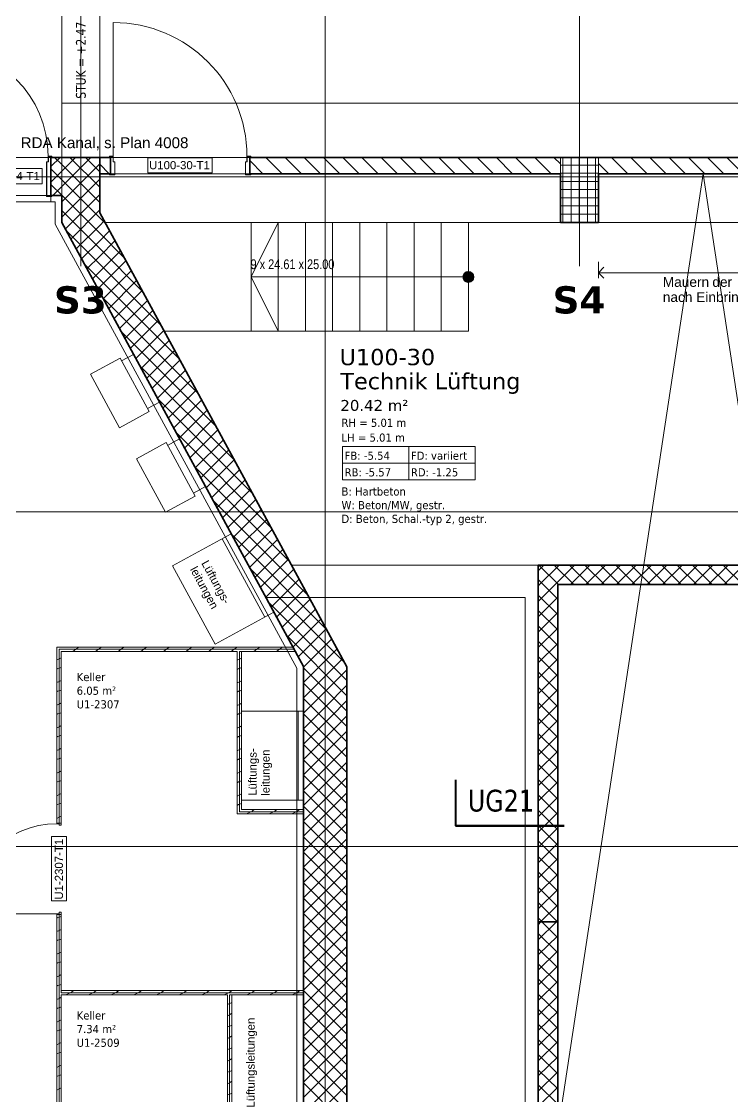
# Model space of a CAD drawing. Extents: x -982 to 937, y -179 to 616.
# Drawn here: x -719.4 to -588.5, y 53.2 to 251 of the extents above; entities that cross this region are included whole.
import ezdxf
from ezdxf.lldxf.tags import DXFTag

# ---------------------------------------------------------------- set-up
doc = ezdxf.new("R2010")
doc.units = 0
doc.layers.get('0').update_dxf_attribs({"lineweight": 13})
for name, color, linetype, lineweight in [('A-____-NOTE-TEXT', 7, 'Continuous', 9), ('A-AREA-____-IDEN', 7, 'Continuous', 5), ('A-DETL-____-HDLN', 7, '_Verdeckte Linien_', 9), ('A-DETL-____-MEDM', 7, 'Continuous', 25), ('A-DETL-GENF-HDLN', 7, '_Verdeckte Linien_', 9), ('A-DOOR-____-IDEN', 7, 'Continuous', 5), ('A-DOOR-____-OTLN', 7, 'Continuous', 9), ('A-DOOR-FRAM-MCUT', 7, 'Continuous', 9), ('A-DOOR-OPNG-OTLN', 7, 'Continuous', 9), ('A-FLOR-____-OTLN', 7, 'Continuous', 9), ('A-FLOR-____-OVHD', 7, 'Strichpunkt - Fein', 9), ('A-WALL-____-MCUT', 7, 'Continuous', 35), ('A-WALL-____-PATT', 7, 'Continuous', 35), ('A-WALL-FNSH-MCUT', 7, 'Continuous', 35), ('I-WALL-____-OTLN', 7, 'Continuous', 9), ('S-COLS-____-MCUT', 7, 'Continuous', 35), ('S-COLS-____-OTLN', 7, 'Continuous', 9), ('S-GRID-____-OTLN', 7, 'Continuous', 5), ('S-STRS-____-IDEN', 7, 'Continuous', 9), ('S-STRS-____-OTLN', 7, 'Continuous', 9), ('Text', 7, 'Continuous', 5)]:
    doc.layers.add(name, color=color, linetype=linetype, lineweight=lineweight)
for name, color, linetype, lineweight, true_color in [('A-DETL-____-OTLN', 5, 'Continuous', 9, 0x0000ff), ('G-____-____-SYMB', 7, 'Strichpunkt - Weit', 5, 0x008080), ('S-GRID-____-IDEN', 7, 'Continuous', 9, 0x5555aa)]:
    doc.layers.add(name, color=color, linetype=linetype, lineweight=lineweight, true_color=true_color)
doc.styles.get("Standard").update_dxf_attribs({"font": 'arial.ttf'})
tags = doc.linetypes.add('_Rasterlinie_', pattern=[0.375, 0.2, -0.05, 0.075, -0.05]).pattern_tags.tags
tags[10:11] = [DXFTag(74, 4), DXFTag(75, 0), DXFTag(340, '0'), DXFTag(46, 1.0), DXFTag(50, 0.0), DXFTag(44, 0.0), DXFTag(45, 0.0)]
tags[8:9] = [DXFTag(74, 4), DXFTag(75, 0), DXFTag(340, '0'), DXFTag(46, 1.0), DXFTag(50, 0.0), DXFTag(44, 0.0), DXFTag(45, 0.0)]
tags[6:7] = [DXFTag(74, 4), DXFTag(75, 0), DXFTag(340, '0'), DXFTag(46, 1.0), DXFTag(50, 0.0), DXFTag(44, 0.0), DXFTag(45, 0.0)]
tags[4:5] = [DXFTag(74, 4), DXFTag(75, 0), DXFTag(340, '0'), DXFTag(46, 1.0), DXFTag(50, 0.0), DXFTag(44, 0.0), DXFTag(45, 0.0)]
tags = doc.linetypes.add('_Schnittlinie_', pattern=[0.3, 0.15, -0.05, 0.05, -0.05]).pattern_tags.tags
tags[10:11] = [DXFTag(74, 4), DXFTag(75, 0), DXFTag(340, '0'), DXFTag(46, 1.0), DXFTag(50, 0.0), DXFTag(44, 0.0), DXFTag(45, 0.0)]
tags[8:9] = [DXFTag(74, 4), DXFTag(75, 0), DXFTag(340, '0'), DXFTag(46, 1.0), DXFTag(50, 0.0), DXFTag(44, 0.0), DXFTag(45, 0.0)]
tags[6:7] = [DXFTag(74, 4), DXFTag(75, 0), DXFTag(340, '0'), DXFTag(46, 1.0), DXFTag(50, 0.0), DXFTag(44, 0.0), DXFTag(45, 0.0)]
tags[4:5] = [DXFTag(74, 4), DXFTag(75, 0), DXFTag(340, '0'), DXFTag(46, 1.0), DXFTag(50, 0.0), DXFTag(44, 0.0), DXFTag(45, 0.0)]
tags = doc.linetypes.add('_Verdeckte Linien_', pattern=[0.15, 0.1, -0.05]).pattern_tags.tags
tags[6:7] = [DXFTag(74, 4), DXFTag(75, 0), DXFTag(340, '0'), DXFTag(46, 1.0), DXFTag(50, 0.0), DXFTag(44, 0.0), DXFTag(45, 0.0)]
tags[4:5] = [DXFTag(74, 4), DXFTag(75, 0), DXFTag(340, '0'), DXFTag(46, 1.0), DXFTag(50, 0.0), DXFTag(44, 0.0), DXFTag(45, 0.0)]
tags = doc.linetypes.add('Gestrichelt', pattern=[0.1, 0.05, -0.05]).pattern_tags.tags
tags[6:7] = [DXFTag(74, 4), DXFTag(75, 0), DXFTag(340, '0'), DXFTag(46, 1.0), DXFTag(50, 0.0), DXFTag(44, 0.0), DXFTag(45, 0.0)]
tags[4:5] = [DXFTag(74, 4), DXFTag(75, 0), DXFTag(340, '0'), DXFTag(46, 1.0), DXFTag(50, 0.0), DXFTag(44, 0.0), DXFTag(45, 0.0)]
tags = doc.linetypes.add('Grundrissdarstellung Sturz', pattern=[0.25, 0.15, -0.05, 0, -0.05]).pattern_tags.tags
tags[10:11] = [DXFTag(74, 4), DXFTag(75, 0), DXFTag(340, '0'), DXFTag(46, 1.0), DXFTag(50, 0.0), DXFTag(44, 0.0), DXFTag(45, 0.0)]
tags[8:9] = [DXFTag(74, 4), DXFTag(75, 0), DXFTag(340, '0'), DXFTag(46, 1.0), DXFTag(50, 0.0), DXFTag(44, 0.0), DXFTag(45, 0.0)]
tags[6:7] = [DXFTag(74, 4), DXFTag(75, 0), DXFTag(340, '0'), DXFTag(46, 1.0), DXFTag(50, 0.0), DXFTag(44, 0.0), DXFTag(45, 0.0)]
tags[4:5] = [DXFTag(74, 4), DXFTag(75, 0), DXFTag(340, '0'), DXFTag(46, 1.0), DXFTag(50, 0.0), DXFTag(44, 0.0), DXFTag(45, 0.0)]
tags = doc.linetypes.add('Strichpunkt - Fein', pattern=[0.2, 0.1, -0.05, 0, -0.05]).pattern_tags.tags
tags[10:11] = [DXFTag(74, 4), DXFTag(75, 0), DXFTag(340, '0'), DXFTag(46, 1.0), DXFTag(50, 0.0), DXFTag(44, 0.0), DXFTag(45, 0.0)]
tags[8:9] = [DXFTag(74, 4), DXFTag(75, 0), DXFTag(340, '0'), DXFTag(46, 1.0), DXFTag(50, 0.0), DXFTag(44, 0.0), DXFTag(45, 0.0)]
tags[6:7] = [DXFTag(74, 4), DXFTag(75, 0), DXFTag(340, '0'), DXFTag(46, 1.0), DXFTag(50, 0.0), DXFTag(44, 0.0), DXFTag(45, 0.0)]
tags[4:5] = [DXFTag(74, 4), DXFTag(75, 0), DXFTag(340, '0'), DXFTag(46, 1.0), DXFTag(50, 0.0), DXFTag(44, 0.0), DXFTag(45, 0.0)]
tags = doc.linetypes.add('Strichpunkt - Weit', pattern=[0.5, 0.2, -0.15, 0, -0.15]).pattern_tags.tags
tags[10:11] = [DXFTag(74, 4), DXFTag(75, 0), DXFTag(340, '0'), DXFTag(46, 1.0), DXFTag(50, 0.0), DXFTag(44, 0.0), DXFTag(45, 0.0)]
tags[8:9] = [DXFTag(74, 4), DXFTag(75, 0), DXFTag(340, '0'), DXFTag(46, 1.0), DXFTag(50, 0.0), DXFTag(44, 0.0), DXFTag(45, 0.0)]
tags[6:7] = [DXFTag(74, 4), DXFTag(75, 0), DXFTag(340, '0'), DXFTag(46, 1.0), DXFTag(50, 0.0), DXFTag(44, 0.0), DXFTag(45, 0.0)]
tags[4:5] = [DXFTag(74, 4), DXFTag(75, 0), DXFTag(340, '0'), DXFTag(46, 1.0), DXFTag(50, 0.0), DXFTag(44, 0.0), DXFTag(45, 0.0)]

# ---------------------------------------------------------------- blocks, each defined once
blk = doc.blocks.new('Referenz-A0UJ2GQRXE', base_point=(-954.02, -167.52))
at = {"layer": 'A-AREA-____-IDEN', "color": 0, "linetype": 'Continuous', "ltscale": 0.13}
for p, q in [((-660.28, 172.82), (-635.88, 172.82)), ((-660.28, 166.69), (-660.28, 172.82)), ((-648.08, 172.82), (-648.08, 166.69)), ((-635.88, 172.82), (-635.88, 166.69)), ((-660.28, 169.75), (-635.88, 169.75)), ((-635.88, 166.69), (-660.28, 166.69))]:
    blk.add_line(p, q, dxfattribs=at)
at = {"layer": 'A-DETL-____-HDLN', "color": 0, "linetype": '_Verdeckte Linien_', "ltscale": 0.13}
for p, q in [((-547.56, 235.99), (-711.96, 235.99)), ((-626.66, 144.99), (-674.37, 144.99)), ((-626.66, -167.52), (-626.66, 144.99)), ((-626.66, 144.99), (-626.66, -167.52)), ((-620.66, 144.99), (-620.66, -152.51))]:
    blk.add_line(p, q, dxfattribs=at)
at = {"layer": 'A-DETL-____-MEDM', "color": 0, "linetype": 'Continuous', "lineweight": -2, "ltscale": 0.25}
for p, q in [((-624.26, 82.44), (-624.26, 48.12)), ((-620.66, 82.44), (-620.66, 48.12))]:
    blk.add_line(p, q, dxfattribs=at)
at = {"layer": 'A-DETL-____-OTLN', "color": 0, "linetype": 'Continuous', "ltscale": 0.13}
for p, q in [((-613.16, 203.78), (-613.16, 206.78)), ((-613.16, 204.78), (-612.17, 205.77)), ((-613.16, 204.78), (-557.16, 204.78)), ((-613.16, 204.78), (-612.17, 203.79))]:
    blk.add_line(p, q, dxfattribs=at)
at = {"layer": 'A-DETL-____-OTLN', "color": 0, "linetype": 'Gestrichelt', "ltscale": 0.13}
for p, q in [((-701.23, 189.06), (-706.67, 186.1)), ((-701.23, 189.06), (-695.87, 179.23)), ((-701.23, 189.06), (-695.87, 179.23)), ((-700.94, 188.54), (-698.74, 189.73)), ((-706.67, 186.1), (-701.31, 176.26)), ((-696.16, 179.76), (-693.96, 180.95)), ((-695.87, 179.23), (-701.31, 176.26)), ((-692.47, 172.99), (-690.28, 174.19)), ((-692.76, 173.52), (-698.2, 170.55)), ((-692.76, 173.52), (-687.4, 163.69)), ((-692.76, 173.52), (-687.4, 163.69)), ((-698.2, 170.55), (-692.85, 160.72)), ((-687.69, 164.21), (-685.49, 165.41)), ((-687.4, 163.69), (-692.85, 160.72)), ((-680.76, 156.71), (-691.56, 150.83)), ((-682.43, 155.81), (-674.58, 141.4)), ((-691.56, 150.83), (-683.71, 136.43)), ((-683.71, 136.43), (-672.91, 142.31)), ((-667.46, 124.1), (-678.86, 124.1)), ((-668.46, 124.1), (-668.46, 107.7)), ((-678.86, 107.7), (-667.46, 107.7)), ((-668.66, 71.9), (-668.66, 48.9))]:
    blk.add_line(p, q, dxfattribs=at)
at = {"layer": 'A-DETL-GENF-HDLN', "color": 0, "linetype": '_Verdeckte Linien_', "ltscale": 0.13}
for q in [(-620.46, 48.12), (-567.36, 48.12)]:
    blk.add_line((-593.91, 222.99), q, dxfattribs=at)
at = {"layer": 'A-DOOR-____-IDEN', "color": 0, "linetype": 'Continuous', "ltscale": 0.13}
for p, q in [((-696.08, 225.93), (-684.24, 225.93)), ((-696.08, 223.15), (-696.08, 225.93)), ((-684.24, 225.93), (-684.24, 223.15)), ((-727.38, 223.93), (-715.54, 223.93)), ((-715.54, 223.93), (-715.54, 221.15)), ((-684.24, 223.15), (-696.08, 223.15)), ((-715.54, 221.15), (-727.38, 221.15)), ((-713.85, 89.23), (-713.85, 101.07)), ((-713.85, 101.07), (-711.07, 101.07)), ((-711.07, 101.07), (-711.07, 89.23)), ((-711.07, 89.23), (-713.85, 89.23))]:
    blk.add_line(p, q, dxfattribs=at)
at = {"layer": 'A-DOOR-____-OTLN', "color": 0, "linetype": 'Grundrissdarstellung Sturz', "ltscale": 0.13}
for p, q in [((-711.96, 253.99), (-711.96, 225.99)), ((-704.96, 253.99), (-704.96, 225.99)), ((-713.96, 225.99), (-734.96, 225.99)), ((-677.36, 225.99), (-702.96, 225.99)), ((-677.36, 222.99), (-702.96, 222.99)), ((-713.96, 218.99), (-734.96, 218.99))]:
    blk.add_line(p, q, dxfattribs=at)
at = {"layer": 'A-DOOR-FRAM-MCUT', "color": 0, "linetype": 'Continuous', "ltscale": 0.13}
for p, q in [((-714.46, 225.19), (-714.46, 226.19)), ((-714.46, 226.19), (-713.76, 226.19)), ((-714.42, 226.15), (-714.42, 225.15)), ((-713.8, 226.15), (-714.42, 226.15)), ((-713.8, 225.99), (-713.8, 226.15)), ((-713.76, 225.99), (-713.8, 225.99)), ((-713.76, 226.19), (-713.76, 225.99)), ((-703.16, 225.99), (-703.16, 226.19)), ((-703.16, 226.19), (-702.46, 226.19)), ((-703.12, 225.99), (-703.16, 225.99)), ((-703.12, 226.15), (-703.12, 225.99)), ((-702.5, 226.15), (-703.12, 226.15)), ((-702.5, 225.15), (-702.5, 226.15)), ((-702.46, 226.19), (-702.46, 225.19)), ((-677.86, 225.19), (-677.86, 226.19)), ((-677.86, 226.19), (-677.16, 226.19)), ((-677.82, 226.15), (-677.82, 225.15)), ((-677.2, 226.15), (-677.82, 226.15)), ((-677.2, 225.99), (-677.2, 226.15)), ((-677.16, 225.99), (-677.2, 225.99)), ((-677.16, 226.19), (-677.16, 225.99)), ((-714.76, 225.19), (-714.46, 225.19)), ((-714.76, 218.79), (-714.76, 225.19)), ((-714.72, 225.15), (-714.72, 218.83)), ((-714.42, 225.15), (-714.72, 225.15)), ((-702.2, 225.15), (-702.5, 225.15)), ((-702.46, 225.19), (-702.16, 225.19)), ((-702.2, 222.83), (-702.2, 225.15)), ((-702.16, 225.19), (-702.16, 222.79)), ((-678.16, 225.19), (-677.86, 225.19)), ((-678.16, 222.79), (-678.16, 225.19)), ((-678.12, 225.15), (-678.12, 222.83)), ((-677.82, 225.15), (-678.12, 225.15)), ((-703.16, 222.99), (-703.12, 222.99)), ((-703.16, 222.79), (-703.16, 222.99)), ((-702.16, 222.79), (-703.16, 222.79)), ((-703.12, 222.99), (-703.12, 222.83)), ((-703.12, 222.83), (-702.2, 222.83)), ((-677.16, 222.79), (-678.16, 222.79)), ((-678.12, 222.83), (-677.2, 222.83)), ((-677.2, 222.99), (-677.16, 222.99)), ((-677.2, 222.83), (-677.2, 222.99)), ((-677.16, 222.99), (-677.16, 222.79)), ((-713.76, 218.79), (-714.76, 218.79)), ((-714.72, 218.83), (-713.8, 218.83)), ((-713.8, 218.99), (-713.76, 218.99)), ((-713.8, 218.83), (-713.8, 218.99)), ((-713.76, 218.99), (-713.76, 218.79)), ((-712.86, 103.5), (-712.06, 103.5)), ((-712.86, 103.4), (-712.86, 103.5)), ((-712.46, 103.4), (-712.86, 103.4)), ((-712.46, 103.1), (-712.46, 103.4)), ((-712.06, 103.1), (-712.46, 103.1)), ((-712.06, 103.5), (-712.06, 103.1)), ((-712.46, 87.1), (-712.06, 87.1)), ((-712.46, 86.8), (-712.46, 87.1)), ((-712.06, 87.1), (-712.06, 86.7)), ((-712.86, 86.8), (-712.46, 86.8)), ((-712.86, 86.7), (-712.86, 86.8)), ((-712.06, 86.7), (-712.86, 86.7))]:
    blk.add_line(p, q, dxfattribs=at)
at = {"layer": 'A-DOOR-OPNG-OTLN', "color": 0, "linetype": 'Continuous', "ltscale": 0.13}
for p, q in [((-702.46, 226.19), (-702.46, 250.79)), ((-712.86, 86.8), (-729.46, 86.8))]:
    blk.add_line(p, q, dxfattribs=at)
for centre, major_axis in [((-702.46, 226.19), (24.6, 0)), ((-734.46, 226.19), (20, 0)), ((-712.86, 86.8), (0, 16.6))]:
    blk.add_ellipse(centre, major_axis=major_axis, ratio=1, start_param=0, end_param=1.570796, dxfattribs=at)
at = {"layer": 'A-FLOR-____-OTLN', "color": 0, "linetype": 'Continuous', "ltscale": 0.13}
for p, q in [((-734.46, 225.99), (-714.46, 225.99)), ((-714.42, 225.99), (-713.96, 225.99)), ((-702.96, 225.99), (-702.5, 225.99)), ((-702.46, 225.99), (-677.86, 225.99)), ((-677.82, 225.99), (-677.36, 225.99)), ((-702.2, 222.99), (-702.96, 222.99)), ((-678.16, 222.99), (-702.16, 222.99)), ((-677.36, 222.99), (-678.12, 222.99)), ((-714.76, 218.99), (-734.16, 218.99)), ((-713.96, 218.99), (-714.72, 218.99)), ((-703.99, 213.99), (-620.16, 213.99)), ((-613.16, 213.99), (-557.16, 213.99)), ((-624.26, 150.99), (-669.67, 150.99))]:
    blk.add_line(p, q, dxfattribs=at)
at = {"layer": 'A-FLOR-____-OVHD', "color": 0, "linetype": 'Strichpunkt - Fein', "ltscale": 0.13}
for p, q in [((-795.56, 217.79), (-713.16, 217.79)), ((-713.96, 217.79), (-713.96, 218.99)), ((-713.16, 217.79), (-713.16, 213.69)), ((-713.16, 213.69), (-668.66, 132)), ((-668.66, 132), (-668.66, -145.31))]:
    blk.add_line(p, q, dxfattribs=at)
at = {"layer": 'A-WALL-____-MCUT', "color": 0, "linetype": 'Continuous', "ltscale": 0.35}
for p, q in [((-713.96, 225.99), (-713.96, 218.99)), ((-702.96, 225.99), (-713.96, 225.99)), ((-704.96, 215.78), (-704.96, 225.99)), ((-702.96, 222.99), (-702.96, 225.99)), ((-620.16, 225.99), (-677.36, 225.99)), ((-677.36, 225.99), (-677.36, 222.99)), ((-551.46, 225.99), (-613.16, 225.99)), ((-704.96, 222.99), (-702.96, 222.99)), ((-677.36, 222.99), (-620.16, 222.99)), ((-613.16, 222.99), (-551.46, 222.99)), ((-713.96, 218.99), (-711.96, 218.99)), ((-711.96, 218.99), (-711.96, 213.99)), ((-659.46, 132.25), (-704.96, 215.78)), ((-711.96, 213.99), (-667.46, 132.3)), ((-557.16, 150.99), (-624.26, 150.99)), ((-624.26, 150.99), (-624.26, 85.32)), ((-620.66, 147.39), (-553.56, 147.39)), ((-620.66, 85.32), (-620.66, 147.39)), ((-667.46, 132.3), (-667.46, 72.3)), ((-659.46, -146.51), (-659.46, 132.25)), ((-624.26, 85.32), (-620.66, 85.32)), ((-667.46, 72.3), (-667.46, -2.12))]:
    blk.add_line(p, q, dxfattribs=at)
at = {"layer": 'A-WALL-____-MCUT', "color": 0, "linetype": 'Continuous', "lineweight": 9, "ltscale": 0.13}
for p, q in [((-711.96, 218.99), (-711.96, 225.99)), ((-620.16, 222.99), (-620.16, 225.99)), ((-613.16, 225.99), (-613.16, 222.99)), ((-712.46, 103.5), (-712.46, 135.5)), ((-669.2, 135.5), (-712.46, 135.5)), ((-678.86, 135.1), (-679.26, 135.1)), ((-679.26, 135.1), (-679.26, 105.59)), ((-667.46, 105.59), (-679.26, 105.59)), ((-712.46, 41.08), (-712.46, 86.7)), ((-712.06, 72.7), (-712.06, 72.3)), ((-667.46, 72.3), (-712.06, 72.3)), ((-680.66, 71.9), (-681.06, 71.9)), ((-681.06, 71.9), (-681.06, 47.54))]:
    blk.add_line(p, q, dxfattribs=at)
at = {"layer": 'A-WALL-____-PATT', "color": 0, "linetype": 'Continuous', "lineweight": 9, "ltscale": 0.13}
for p, q in [((-713.96, 224.29), (-712.26, 225.99)), ((-711.96, 224.68), (-713.27, 225.99)), ((-711.96, 223.46), (-709.43, 225.99)), ((-711.96, 220.63), (-706.6, 225.99)), ((-704.96, 220.51), (-710.44, 225.99)), ((-704.96, 223.34), (-707.61, 225.99)), ((-674.38, 225.99), (-671.38, 222.99)), ((-670.84, 225.99), (-667.84, 222.99)), ((-667.31, 225.99), (-664.31, 222.99)), ((-663.77, 225.99), (-660.77, 222.99)), ((-660.23, 225.99), (-657.23, 222.99)), ((-656.7, 225.99), (-653.7, 222.99)), ((-653.16, 225.99), (-650.16, 222.99)), ((-649.63, 225.99), (-646.63, 222.99)), ((-646.09, 225.99), (-643.09, 222.99)), ((-642.56, 225.99), (-639.56, 222.99)), ((-639.02, 225.99), (-636.02, 222.99)), ((-635.49, 225.99), (-632.49, 222.99)), ((-631.95, 225.99), (-628.95, 222.99)), ((-628.41, 225.99), (-625.41, 222.99)), ((-624.88, 225.99), (-621.88, 222.99)), ((-621.34, 225.99), (-620.16, 224.81)), ((-610.74, 225.99), (-607.74, 222.99)), ((-607.2, 225.99), (-604.2, 222.99)), ((-603.67, 225.99), (-600.67, 222.99)), ((-600.13, 225.99), (-597.13, 222.99)), ((-596.59, 225.99), (-593.59, 222.99)), ((-593.06, 225.99), (-590.06, 222.99)), ((-589.52, 225.99), (-586.52, 222.99)), ((-711.96, 221.86), (-713.96, 223.86)), ((-711.96, 217.81), (-704.96, 224.81)), ((-704.96, 217.68), (-711.96, 224.68)), ((-704.96, 224.76), (-703.2, 222.99)), ((-677.36, 225.44), (-674.91, 222.99)), ((-613.16, 224.88), (-611.27, 222.99)), ((-713.96, 221.46), (-711.96, 223.46)), ((-711.96, 214.98), (-704.96, 221.98)), ((-704.96, 214.86), (-711.96, 221.86)), ((-711.96, 219.03), (-713.96, 221.03)), ((-713.6, 218.99), (-711.96, 220.63)), ((-704.96, 212.03), (-711.96, 219.03)), ((-711.31, 212.8), (-704.96, 219.15)), ((-704.96, 209.2), (-711.96, 216.2)), ((-710.31, 210.97), (-704.96, 216.32)), ((-703.86, 213.76), (-704.96, 214.86)), ((-704.96, 213.49), (-704.15, 214.3)), ((-704.96, 206.37), (-711.22, 212.63)), ((-709.31, 209.14), (-704.96, 213.49)), ((-704.96, 210.66), (-703.16, 212.47)), ((-700.47, 207.54), (-704.96, 212.03)), ((-708.32, 207.31), (-704.96, 210.66)), ((-704.96, 207.83), (-702.16, 210.63)), ((-707.32, 205.47), (-704.96, 207.83)), ((-697.09, 201.33), (-704.96, 209.2)), ((-704.96, 205.01), (-701.16, 208.8)), ((-704.96, 203.54), (-707.83, 206.41)), ((-704.96, 202.18), (-700.16, 206.97)), ((-693.71, 195.12), (-704.96, 206.37)), ((-706.32, 203.64), (-704.96, 205.01)), ((-704.33, 199.98), (-699.17, 205.14)), ((-705.32, 201.81), (-704.96, 202.18)), ((-690.32, 188.91), (-704.96, 203.54)), ((-703.33, 198.15), (-698.17, 203.31)), ((-686.94, 182.69), (-704.45, 200.2)), ((-702.33, 196.32), (-697.17, 201.48)), ((-701.33, 194.49), (-696.17, 199.65)), ((-700.34, 192.66), (-695.18, 197.82)), ((-699.34, 190.83), (-694.18, 195.99)), ((-683.55, 176.48), (-701.06, 193.99)), ((-698.34, 189), (-693.18, 194.16)), ((-697.34, 187.16), (-692.18, 192.32)), ((-696.35, 185.33), (-691.19, 190.49)), ((-695.35, 183.5), (-690.19, 188.66)), ((-680.17, 170.27), (-697.68, 187.78)), ((-694.35, 181.67), (-689.19, 186.83)), ((-693.36, 179.84), (-688.19, 185)), ((-692.36, 178.01), (-687.2, 183.17)), ((-676.78, 164.06), (-694.29, 181.56)), ((-691.36, 176.18), (-686.2, 181.34)), ((-690.36, 174.35), (-685.2, 179.51)), ((-689.37, 172.52), (-684.21, 177.68)), ((-673.4, 157.84), (-690.91, 175.35)), ((-688.37, 170.69), (-683.21, 175.85)), ((-687.37, 168.85), (-682.21, 174.01)), ((-686.37, 167.02), (-681.21, 172.18)), ((-685.38, 165.19), (-680.22, 170.35)), ((-670.02, 151.63), (-687.53, 169.14)), ((-684.38, 163.36), (-679.22, 168.52)), ((-683.38, 161.53), (-678.22, 166.69)), ((-682.38, 159.7), (-677.22, 164.86)), ((-666.63, 145.42), (-684.14, 162.93)), ((-681.39, 157.87), (-676.23, 163.03)), ((-680.39, 156.04), (-675.23, 161.2)), ((-679.39, 154.21), (-674.23, 159.37)), ((-663.25, 139.2), (-680.76, 156.71)), ((-678.39, 152.38), (-673.23, 157.54)), ((-677.4, 150.54), (-672.24, 155.7)), ((-676.4, 148.71), (-671.24, 153.87)), ((-659.86, 132.99), (-677.37, 150.5)), ((-675.4, 146.88), (-670.24, 152.04)), ((-624.26, 149.94), (-623.21, 150.99)), ((-620.52, 147.39), (-624.12, 150.99)), ((-623.98, 147.39), (-620.38, 150.99)), ((-617.7, 147.39), (-621.3, 150.99)), ((-621.15, 147.39), (-617.55, 150.99)), ((-614.87, 147.39), (-618.47, 150.99)), ((-618.32, 147.39), (-614.72, 150.99)), ((-612.04, 147.39), (-615.64, 150.99)), ((-615.49, 147.39), (-611.89, 150.99)), ((-609.21, 147.39), (-612.81, 150.99)), ((-612.67, 147.39), (-609.07, 150.99)), ((-606.38, 147.39), (-609.98, 150.99)), ((-609.84, 147.39), (-606.24, 150.99)), ((-603.55, 147.39), (-607.15, 150.99)), ((-607.01, 147.39), (-603.41, 150.99)), ((-600.73, 147.39), (-604.33, 150.99)), ((-604.18, 147.39), (-600.58, 150.99)), ((-597.9, 147.39), (-601.5, 150.99)), ((-601.35, 147.39), (-597.75, 150.99)), ((-595.07, 147.39), (-598.67, 150.99)), ((-598.52, 147.39), (-594.92, 150.99)), ((-592.24, 147.39), (-595.84, 150.99)), ((-595.69, 147.39), (-592.1, 150.99)), ((-589.41, 147.39), (-593.01, 150.99)), ((-592.87, 147.39), (-589.27, 150.99)), ((-586.58, 147.39), (-590.18, 150.99)), ((-590.04, 147.39), (-586.44, 150.99)), ((-674.4, 145.05), (-669.24, 150.21)), ((-673.41, 143.22), (-668.25, 148.38)), ((-672.41, 141.39), (-667.25, 146.55)), ((-623.35, 147.39), (-624.26, 148.3)), ((-624.26, 147.11), (-623.98, 147.39)), ((-624.26, 144.28), (-621.15, 147.39)), ((-620.66, 144.7), (-623.35, 147.39)), ((-671.41, 139.56), (-666.25, 144.72)), ((-620.66, 141.87), (-624.26, 145.47)), ((-624.26, 141.46), (-620.66, 145.06)), ((-659.46, 129.76), (-673.99, 144.29)), ((-670.41, 137.73), (-665.25, 142.89)), ((-620.66, 139.04), (-624.26, 142.64)), ((-669.42, 135.9), (-664.26, 141.06)), ((-624.26, 138.63), (-620.66, 142.23)), ((-668.42, 134.07), (-663.26, 139.23)), ((-620.66, 136.21), (-624.26, 139.81)), ((-624.26, 135.8), (-620.66, 139.4)), ((-659.46, 126.93), (-670.6, 138.08)), ((-667.42, 132.23), (-662.26, 137.39)), ((-620.66, 133.39), (-624.26, 136.98)), ((-624.26, 132.97), (-620.66, 136.57)), ((-709.36, 135.5), (-709.9, 135.1)), ((-708.83, 135.9), (-709.36, 135.5)), ((-705.2, 135.5), (-705.73, 135.1)), ((-704.66, 135.9), (-705.2, 135.5)), ((-701.03, 135.5), (-701.57, 135.1)), ((-700.5, 135.9), (-701.03, 135.5)), ((-696.87, 135.5), (-697.4, 135.1)), ((-696.33, 135.9), (-696.87, 135.5)), ((-692.7, 135.5), (-693.24, 135.1)), ((-692.17, 135.9), (-692.7, 135.5)), ((-688.54, 135.5), (-689.07, 135.1)), ((-688, 135.9), (-688.54, 135.5)), ((-684.37, 135.5), (-684.91, 135.1)), ((-683.84, 135.9), (-684.37, 135.5)), ((-680.21, 135.5), (-680.74, 135.1)), ((-679.67, 135.9), (-680.21, 135.5)), ((-676.04, 135.5), (-676.58, 135.1)), ((-675.51, 135.9), (-676.04, 135.5)), ((-671.88, 135.5), (-672.41, 135.1)), ((-671.34, 135.9), (-671.88, 135.5)), ((-666.42, 130.4), (-661.26, 135.56)), ((-712.46, 133.74), (-712.86, 133.54)), ((-712.06, 133.94), (-712.46, 133.74)), ((-679.26, 133.68), (-679.66, 133.48)), ((-678.86, 133.88), (-679.26, 133.68)), ((-665.43, 128.57), (-660.27, 133.73)), ((-620.66, 130.56), (-624.26, 134.16)), ((-624.26, 130.14), (-620.66, 133.74)), ((-712.75, 131.92), (-712.86, 131.84)), ((-712.46, 132.02), (-712.71, 131.93)), ((-712.06, 132.15), (-712.46, 132.02)), ((-679.43, 131.92), (-679.66, 131.75)), ((-679.26, 131.98), (-679.39, 131.93)), ((-678.86, 132.11), (-679.26, 131.98)), ((-667.46, 132.2), (-667.42, 132.23)), ((-667.22, 131.86), (-667.46, 132.1)), ((-659.46, 124.1), (-667.22, 131.86)), ((-664.43, 126.74), (-659.46, 131.71)), ((-620.66, 127.73), (-624.26, 131.33)), ((-624.26, 127.31), (-620.66, 130.91)), ((-712.46, 129.57), (-712.86, 129.37)), ((-712.06, 129.77), (-712.46, 129.57)), ((-679.26, 129.51), (-679.66, 129.31)), ((-678.86, 129.71), (-679.26, 129.51)), ((-667.46, 129.37), (-666.42, 130.4)), ((-663.84, 125.65), (-667.46, 129.27)), ((-667.46, 126.54), (-665.43, 128.57)), ((-663.43, 124.91), (-659.46, 128.88)), ((-712.75, 127.76), (-712.86, 127.67)), ((-712.46, 127.85), (-712.71, 127.77)), ((-712.06, 127.99), (-712.46, 127.85)), ((-679.43, 127.76), (-679.66, 127.58)), ((-679.26, 127.81), (-679.39, 127.77)), ((-678.86, 127.95), (-679.26, 127.81)), ((-667.46, 123.71), (-664.43, 126.74)), ((-620.66, 124.9), (-624.26, 128.5)), ((-624.26, 124.49), (-620.66, 128.08)), ((-712.46, 125.41), (-712.86, 125.21)), ((-712.06, 125.61), (-712.46, 125.41)), ((-679.26, 125.35), (-679.66, 125.15)), ((-678.86, 125.55), (-679.26, 125.35)), ((-660.45, 119.44), (-667.46, 126.44)), ((-667.46, 120.88), (-663.43, 124.91)), ((-659.46, 121.27), (-663.84, 125.65)), ((-662.44, 123.08), (-659.46, 126.06)), ((-620.66, 122.07), (-624.26, 125.67)), ((-624.26, 121.66), (-620.66, 125.26)), ((-712.75, 123.59), (-712.86, 123.51)), ((-712.46, 123.69), (-712.71, 123.6)), ((-712.06, 123.82), (-712.46, 123.69)), ((-679.43, 123.59), (-679.66, 123.42)), ((-679.26, 123.65), (-679.39, 123.6)), ((-678.86, 123.78), (-679.26, 123.65)), ((-659.46, 115.62), (-667.46, 123.62)), ((-667.46, 118.06), (-662.44, 123.08)), ((-661.44, 121.25), (-659.46, 123.23)), ((-620.66, 119.24), (-624.26, 122.84)), ((-712.46, 121.24), (-712.86, 121.04)), ((-712.06, 121.44), (-712.46, 121.24)), ((-679.26, 121.18), (-679.66, 120.98)), ((-678.86, 121.38), (-679.26, 121.18)), ((-667.46, 115.23), (-661.44, 121.25)), ((-659.46, 112.79), (-667.46, 120.79)), ((-624.26, 118.83), (-620.66, 122.43)), ((-712.75, 119.43), (-712.86, 119.34)), ((-712.46, 119.52), (-712.71, 119.44)), ((-712.06, 119.66), (-712.46, 119.52)), ((-679.43, 119.43), (-679.66, 119.25)), ((-679.26, 119.48), (-679.39, 119.44)), ((-678.86, 119.62), (-679.26, 119.48)), ((-667.46, 112.4), (-660.44, 119.42)), ((-659.46, 118.44), (-660.45, 119.44)), ((-660.44, 119.42), (-659.46, 120.4)), ((-620.66, 116.41), (-624.26, 120.01)), ((-624.26, 116), (-620.66, 119.6)), ((-712.46, 117.08), (-712.86, 116.88)), ((-712.06, 117.28), (-712.46, 117.08)), ((-679.26, 117.02), (-679.66, 116.82)), ((-678.86, 117.22), (-679.26, 117.02)), ((-659.46, 109.96), (-667.46, 117.96)), ((-667.46, 109.57), (-659.46, 117.57)), ((-620.66, 113.59), (-624.26, 117.19)), ((-624.26, 113.17), (-620.66, 116.77)), ((-712.75, 115.26), (-712.86, 115.18)), ((-712.46, 115.36), (-712.71, 115.27)), ((-712.06, 115.49), (-712.46, 115.36)), ((-679.42, 115.26), (-679.66, 115.09)), ((-679.26, 115.32), (-679.39, 115.28)), ((-678.86, 115.45), (-679.26, 115.32)), ((-659.46, 107.13), (-667.46, 115.13)), ((-667.46, 106.74), (-659.46, 114.74)), ((-712.46, 112.91), (-712.86, 112.71)), ((-712.06, 113.11), (-712.46, 112.91)), ((-679.26, 112.85), (-679.66, 112.65)), ((-678.86, 113.05), (-679.26, 112.85)), ((-620.66, 110.76), (-624.26, 114.36)), ((-624.26, 110.34), (-620.66, 113.94)), ((-712.75, 111.1), (-712.86, 111.01)), ((-712.46, 111.19), (-712.71, 111.11)), ((-712.06, 111.33), (-712.46, 111.19)), ((-679.42, 111.1), (-679.66, 110.92)), ((-679.26, 111.15), (-679.39, 111.11)), ((-678.86, 111.29), (-679.26, 111.15)), ((-659.46, 104.3), (-667.46, 112.3)), ((-667.46, 103.91), (-659.46, 111.91)), ((-620.66, 107.93), (-624.26, 111.53)), ((-624.26, 107.52), (-620.66, 111.11)), ((-712.06, 108.95), (-712.46, 108.75)), ((-678.86, 108.89), (-679.26, 108.69)), ((-659.46, 101.47), (-667.46, 109.47)), ((-667.46, 101.08), (-659.46, 109.08)), ((-712.46, 108.75), (-712.86, 108.55)), ((-712.75, 106.93), (-712.86, 106.85)), ((-712.46, 107.03), (-712.71, 106.95)), ((-712.06, 107.16), (-712.46, 107.03)), ((-679.26, 108.69), (-679.66, 108.49)), ((-679.42, 106.93), (-679.66, 106.76)), ((-679.26, 106.99), (-679.39, 106.95)), ((-678.86, 107.12), (-679.26, 106.99)), ((-620.66, 105.1), (-624.26, 108.7)), ((-624.26, 104.69), (-620.66, 108.29)), ((-677.12, 105.59), (-677.92, 105.19)), ((-676.85, 105.73), (-677.12, 105.59)), ((-676.51, 105.99), (-676.92, 105.68)), ((-672.95, 105.59), (-673.75, 105.19)), ((-672.68, 105.73), (-672.95, 105.59)), ((-672.35, 105.99), (-672.76, 105.69)), ((-668.79, 105.59), (-669.59, 105.19)), ((-668.52, 105.73), (-668.79, 105.59)), ((-668.18, 105.99), (-668.59, 105.69)), ((-659.46, 98.65), (-667.46, 106.65)), ((-667.46, 98.26), (-659.46, 106.26)), ((-620.66, 102.27), (-624.26, 105.87)), ((-624.26, 101.86), (-620.66, 105.46)), ((-712.46, 104.58), (-712.86, 104.38)), ((-712.06, 104.78), (-712.46, 104.58)), ((-659.46, 95.82), (-667.46, 103.82)), ((-667.46, 95.43), (-659.46, 103.43)), ((-620.66, 99.44), (-624.26, 103.04)), ((-659.46, 92.99), (-667.46, 100.99)), ((-624.26, 99.03), (-620.66, 102.63)), ((-667.46, 92.6), (-659.46, 100.6)), ((-620.66, 96.62), (-624.26, 100.22)), ((-624.26, 96.2), (-620.66, 99.8)), ((-659.46, 90.16), (-667.46, 98.16)), ((-667.46, 89.77), (-659.46, 97.77)), ((-620.66, 93.79), (-624.26, 97.39)), ((-624.26, 93.37), (-620.66, 96.97)), ((-659.46, 87.33), (-667.46, 95.33)), ((-667.46, 86.94), (-659.46, 94.94)), ((-620.66, 90.96), (-624.26, 94.56)), ((-624.26, 90.54), (-620.66, 94.14)), ((-659.46, 84.5), (-667.46, 92.5)), ((-667.46, 84.11), (-659.46, 92.11)), ((-620.66, 88.13), (-624.26, 91.73)), ((-624.26, 87.72), (-620.66, 91.32)), ((-659.46, 81.68), (-667.46, 89.68)), ((-667.46, 81.29), (-659.46, 89.29)), ((-620.68, 85.32), (-624.26, 88.9)), ((-623.82, 85.32), (-620.66, 88.49)), ((-712.74, 86.11), (-712.86, 86.02)), ((-712.46, 86.2), (-712.71, 86.12)), ((-712.06, 86.34), (-712.46, 86.2)), ((-659.46, 78.85), (-667.46, 86.85)), ((-667.46, 78.46), (-659.46, 86.46)), ((-623.51, 85.32), (-624.26, 86.07)), ((-620.99, 85.32), (-620.66, 85.66)), ((-712.46, 83.76), (-712.86, 83.56)), ((-712.06, 83.96), (-712.46, 83.76)), ((-659.46, 76.02), (-667.46, 84.02)), ((-667.46, 75.63), (-659.46, 83.63)), ((-712.74, 81.94), (-712.86, 81.86)), ((-712.46, 82.04), (-712.71, 81.96)), ((-712.06, 82.17), (-712.46, 82.04)), ((-659.46, 73.19), (-667.46, 81.19)), ((-712.46, 79.59), (-712.86, 79.39)), ((-712.06, 79.79), (-712.46, 79.59)), ((-667.46, 72.8), (-659.46, 80.8)), ((-712.74, 77.78), (-712.86, 77.69)), ((-712.46, 77.88), (-712.71, 77.79)), ((-712.06, 78.01), (-712.46, 77.88)), ((-659.46, 70.36), (-667.46, 78.36)), ((-667.46, 69.97), (-659.46, 77.97)), ((-712.46, 75.43), (-712.86, 75.23)), ((-712.06, 75.63), (-712.46, 75.43)), ((-659.46, 67.53), (-667.46, 75.53)), ((-712.74, 73.62), (-712.86, 73.53)), ((-712.46, 73.71), (-712.71, 73.63)), ((-712.06, 73.84), (-712.46, 73.71)), ((-667.46, 67.14), (-659.46, 75.14)), ((-712.46, 71.26), (-712.86, 71.06)), ((-712.06, 71.46), (-712.46, 71.26)), ((-710.38, 72.3), (-711.18, 71.9)), ((-710.17, 72.41), (-710.38, 72.3)), ((-709.8, 72.7), (-710.24, 72.37)), ((-706.22, 72.3), (-707.02, 71.9)), ((-706.01, 72.41), (-706.22, 72.3)), ((-705.63, 72.7), (-706.08, 72.37)), ((-702.05, 72.3), (-702.85, 71.9)), ((-701.84, 72.41), (-702.05, 72.3)), ((-701.47, 72.7), (-701.91, 72.37)), ((-697.89, 72.3), (-698.69, 71.9)), ((-697.68, 72.41), (-697.89, 72.3)), ((-697.3, 72.7), (-697.75, 72.37)), ((-693.72, 72.3), (-694.52, 71.9)), ((-693.51, 72.41), (-693.72, 72.3)), ((-693.14, 72.7), (-693.58, 72.37)), ((-689.56, 72.3), (-690.36, 71.9)), ((-689.35, 72.41), (-689.56, 72.3)), ((-688.97, 72.7), (-689.42, 72.37)), ((-685.39, 72.3), (-686.19, 71.9)), ((-685.18, 72.41), (-685.39, 72.3)), ((-684.81, 72.7), (-685.25, 72.37)), ((-681.23, 72.3), (-682.03, 71.9)), ((-681.02, 72.41), (-681.23, 72.3)), ((-680.64, 72.7), (-681.09, 72.37)), ((-677.06, 72.3), (-677.86, 71.9)), ((-676.85, 72.41), (-677.06, 72.3)), ((-676.48, 72.7), (-676.92, 72.37)), ((-672.9, 72.3), (-673.7, 71.9)), ((-672.69, 72.41), (-672.9, 72.3)), ((-672.31, 72.7), (-672.76, 72.37)), ((-668.73, 72.3), (-669.53, 71.9)), ((-668.52, 72.41), (-668.73, 72.3)), ((-668.15, 72.7), (-668.59, 72.37)), ((-659.46, 64.7), (-667.46, 72.7)), ((-667.46, 64.32), (-659.46, 72.32)), ((-712.74, 69.45), (-712.86, 69.36)), ((-712.46, 69.55), (-712.71, 69.46)), ((-712.06, 69.68), (-712.46, 69.55)), ((-681.06, 70.29), (-681.46, 70.16)), ((-681.05, 70.3), (-681.06, 70.29)), ((-680.66, 70.5), (-681.02, 70.32)), ((-659.46, 61.88), (-667.46, 69.88)), ((-667.46, 61.49), (-659.46, 69.49)), ((-712.06, 67.3), (-712.46, 67.1)), ((-681.06, 68.22), (-681.46, 68.02)), ((-681.06, 68.22), (-681.09, 68.2)), ((-680.66, 68.52), (-681.06, 68.22)), ((-681.02, 68.24), (-681.06, 68.22)), ((-712.46, 67.1), (-712.86, 66.9)), ((-712.74, 65.29), (-712.86, 65.2)), ((-712.46, 65.38), (-712.71, 65.3)), ((-712.06, 65.51), (-712.46, 65.38)), ((-681.06, 66.13), (-681.46, 66)), ((-681.05, 66.13), (-681.06, 66.13)), ((-680.66, 66.34), (-681.02, 66.16)), ((-659.46, 59.05), (-667.46, 67.05)), ((-667.46, 58.66), (-659.46, 66.66)), ((-681.06, 64.06), (-681.46, 63.86)), ((-681.06, 64.06), (-681.08, 64.04)), ((-680.66, 64.36), (-681.06, 64.06)), ((-681.02, 64.08), (-681.06, 64.06)), ((-659.46, 56.22), (-667.46, 64.22)), ((-667.46, 55.83), (-659.46, 63.83)), ((-712.46, 62.93), (-712.86, 62.73)), ((-712.06, 63.13), (-712.46, 62.93)), ((-712.06, 61.35), (-712.46, 61.22)), ((-681.06, 61.97), (-681.46, 61.83)), ((-681.05, 61.97), (-681.06, 61.97)), ((-680.66, 62.17), (-681.02, 61.99)), ((-659.46, 53.39), (-667.46, 61.39)), ((-712.74, 61.12), (-712.86, 61.03)), ((-712.46, 61.22), (-712.71, 61.13)), ((-681.06, 59.89), (-681.46, 59.69)), ((-681.06, 59.89), (-681.08, 59.87)), ((-680.66, 60.19), (-681.06, 59.89)), ((-681.02, 59.91), (-681.06, 59.89)), ((-667.46, 53), (-659.46, 61)), ((-712.46, 58.77), (-712.86, 58.57)), ((-712.06, 58.97), (-712.46, 58.77)), ((-681.06, 57.8), (-681.46, 57.67)), ((-681.05, 57.8), (-681.06, 57.8)), ((-680.66, 58.01), (-681.02, 57.83)), ((-659.46, 50.56), (-667.46, 58.56)), ((-667.46, 50.17), (-659.46, 58.17)), ((-712.74, 56.96), (-712.86, 56.87)), ((-712.46, 57.05), (-712.71, 56.97)), ((-712.06, 57.18), (-712.46, 57.05)), ((-681.06, 55.73), (-681.46, 55.53)), ((-681.06, 55.73), (-681.08, 55.71)), ((-680.66, 56.03), (-681.06, 55.73)), ((-681.02, 55.75), (-681.06, 55.73)), ((-659.46, 47.73), (-667.46, 55.73)), ((-712.46, 54.6), (-712.86, 54.4)), ((-712.06, 54.8), (-712.46, 54.6)), ((-681.06, 53.64), (-681.46, 53.5)), ((-681.05, 53.64), (-681.06, 53.64)), ((-680.66, 53.84), (-681.02, 53.66)), ((-667.46, 47.34), (-659.46, 55.34))]:
    blk.add_line(p, q, dxfattribs=at)
at = {"layer": 'A-WALL-FNSH-MCUT', "color": 0, "linetype": 'Continuous', "lineweight": 9, "ltscale": 0.13}
for p, q in [((-712.86, 135.9), (-712.86, 103.5)), ((-669.42, 135.9), (-712.86, 135.9)), ((-712.06, 103.5), (-712.06, 135.1)), ((-712.06, 135.1), (-679.66, 135.1)), ((-679.66, 135.1), (-679.66, 105.19)), ((-678.86, 135.1), (-668.98, 135.1)), ((-678.86, 105.99), (-678.86, 135.1)), ((-679.66, 105.19), (-667.46, 105.19)), ((-667.46, 105.99), (-678.86, 105.99)), ((-712.86, 103.5), (-712.06, 103.5)), ((-712.86, 86.7), (-712.86, 41.08)), ((-712.06, 86.7), (-712.86, 86.7)), ((-712.06, 72.7), (-712.06, 86.7)), ((-667.46, 72.7), (-712.06, 72.7)), ((-712.06, 41.08), (-712.06, 71.9)), ((-712.06, 71.9), (-681.46, 71.9)), ((-681.46, 71.9), (-681.46, 47.14)), ((-680.66, 71.9), (-667.46, 71.9)), ((-680.66, 47.94), (-680.66, 71.9))]:
    blk.add_line(p, q, dxfattribs=at)
at = {"layer": 'G-____-____-SYMB', "color": 0, "linetype": 'Continuous', "lineweight": 40, "ltscale": 0.4}
blk.add_line((-639.45, 111.46), (-639.45, 103.03), dxfattribs=at)
at = {"layer": 'G-____-____-SYMB', "color": 0, "linetype": '_Schnittlinie_', "lineweight": 70, "ltscale": 0.7}
blk.add_line((-639.45, 103.03), (-619.48, 103.03), dxfattribs=at)
at = {"layer": 'I-WALL-____-OTLN', "color": 0, "linetype": 'Continuous', "ltscale": 0.13}
for p, q in [((-624.26, 84.82), (-623.74, 85.32)), ((-624.26, 82.03), (-620.91, 85.32)), ((-620.66, 82.43), (-623.6, 85.32)), ((-620.66, 85.22), (-620.77, 85.32)), ((-620.66, 79.65), (-624.26, 83.19)), ((-624.26, 79.25), (-620.66, 82.79)), ((-620.66, 76.87), (-624.26, 80.41)), ((-624.26, 76.46), (-620.66, 80.01)), ((-620.66, 74.08), (-624.26, 77.63)), ((-624.26, 73.68), (-620.66, 77.22)), ((-620.66, 71.3), (-624.26, 74.84)), ((-624.26, 70.9), (-620.66, 74.44)), ((-620.66, 68.52), (-624.26, 72.06)), ((-624.26, 68.11), (-620.66, 71.66)), ((-620.66, 65.73), (-624.26, 69.27)), ((-624.26, 65.33), (-620.66, 68.87)), ((-620.66, 62.95), (-624.26, 66.49)), ((-624.26, 62.55), (-620.66, 66.09)), ((-620.66, 60.16), (-624.26, 63.71)), ((-624.26, 59.76), (-620.66, 63.31)), ((-620.66, 57.38), (-624.26, 60.92)), ((-624.26, 56.98), (-620.66, 60.52)), ((-620.66, 54.6), (-624.26, 58.14)), ((-624.26, 54.19), (-620.66, 57.74)), ((-620.66, 51.81), (-624.26, 55.36)), ((-624.16, 51.51), (-620.66, 54.95))]:
    blk.add_line(p, q, dxfattribs=at)
at = {"layer": 'I-WALL-____-OTLN', "color": 0, "linetype": 'Continuous', "lineweight": 35, "ltscale": 0.35}
for p, q in [((-624.26, 51.51), (-624.26, 85.32)), ((-620.66, 85.32), (-620.66, 51.51))]:
    blk.add_line(p, q, dxfattribs=at)
at = {"layer": 'S-COLS-____-MCUT', "color": 0, "linetype": 'Continuous', "ltscale": 0.35}
for p, q in [((-613.16, 225.99), (-620.16, 225.99)), ((-620.16, 222.99), (-620.16, 213.99)), ((-613.16, 213.99), (-613.16, 222.99)), ((-620.16, 213.99), (-613.16, 213.99))]:
    blk.add_line(p, q, dxfattribs=at)
at = {"layer": 'S-COLS-____-OTLN', "color": 0, "linetype": 'Continuous', "ltscale": 0.13}
for p, q in [((-620.16, 225.99), (-620.16, 222.99)), ((-619.7, 213.99), (-619.7, 225.99)), ((-618.2, 213.99), (-618.2, 225.99)), ((-616.7, 213.99), (-616.7, 225.99)), ((-615.2, 213.99), (-615.2, 225.99)), ((-613.7, 213.99), (-613.7, 225.99)), ((-613.16, 222.99), (-613.16, 225.99)), ((-620.16, 224.56), (-613.16, 224.56)), ((-620.16, 223.06), (-613.16, 223.06)), ((-620.16, 221.56), (-613.16, 221.56)), ((-620.16, 220.06), (-613.16, 220.06)), ((-620.16, 218.56), (-613.16, 218.56)), ((-620.16, 217.06), (-613.16, 217.06)), ((-620.16, 215.56), (-613.16, 215.56)), ((-620.16, 214.06), (-613.16, 214.06))]:
    blk.add_line(p, q, dxfattribs=at)
at = {"layer": 'S-GRID-____-OTLN', "color": 0, "linetype": '_Rasterlinie_', "ltscale": 0.13}
for p, q in [((-708.46, 606.16), (-708.46, 205.98)), ((-616.66, 606.16), (-616.66, 205.98)), ((-663.46, -167.52), (-663.46, 592.59)), ((-938.86, 222.39), (306.33, 222.39)), ((-948.54, 160.79), (290.33, 160.79)), ((-948.54, 99.19), (290.33, 99.19))]:
    blk.add_line(p, q, dxfattribs=at)
at = {"layer": 'S-STRS-____-OTLN', "color": 0, "linetype": 'Continuous', "ltscale": 0.13}
for p, q in [((-677.09, 213.99), (-703.99, 213.99)), ((-677.09, 193.99), (-677.09, 213.99)), ((-677.09, 203.99), (-672.09, 213.99)), ((-672.09, 193.99), (-672.09, 213.99)), ((-667.09, 193.99), (-667.09, 213.99)), ((-662.09, 193.99), (-662.09, 213.99)), ((-657.09, 193.99), (-657.09, 213.99)), ((-652.09, 193.99), (-652.09, 213.99)), ((-647.09, 193.99), (-647.09, 213.99)), ((-642.09, 193.99), (-642.09, 213.99)), ((-637.09, 193.99), (-637.09, 213.99)), ((-672.09, 203.99), (-677.09, 203.99)), ((-677.09, 203.99), (-672.09, 193.99)), ((-667.09, 203.99), (-672.09, 203.99)), ((-662.09, 203.99), (-667.09, 203.99)), ((-657.09, 203.99), (-662.09, 203.99)), ((-652.09, 203.99), (-657.09, 203.99)), ((-647.09, 203.99), (-652.09, 203.99)), ((-642.09, 203.99), (-647.09, 203.99)), ((-637.09, 203.99), (-642.09, 203.99)), ((-637.75, 204.75), (-638.05, 204.27)), ((-638.05, 204.27), (-638.05, 203.71)), ((-637.24, 204.98), (-637.75, 204.75)), ((-636.68, 204.9), (-637.24, 204.98)), ((-636.25, 204.53), (-636.68, 204.9)), ((-636.09, 203.99), (-636.25, 204.53)), ((-636.25, 203.45), (-636.09, 203.99)), ((-638.05, 203.71), (-637.75, 203.24)), ((-637.75, 203.24), (-637.24, 203)), ((-637.24, 203), (-636.68, 203.08)), ((-636.68, 203.08), (-636.25, 203.45)), ((-693.09, 193.99), (-677.09, 193.99)), ((-672.09, 193.99), (-677.09, 193.99)), ((-667.09, 193.99), (-672.09, 193.99)), ((-662.09, 193.99), (-667.09, 193.99)), ((-657.09, 193.99), (-662.09, 193.99)), ((-652.09, 193.99), (-657.09, 193.99)), ((-647.09, 193.99), (-652.09, 193.99)), ((-642.09, 193.99), (-647.09, 193.99)), ((-637.09, 193.99), (-642.09, 193.99))]:
    blk.add_line(p, q, dxfattribs=at)
at = {"layer": 'S-STRS-____-OTLN', "color": 0, "linetype": '_Verdeckte Linien_', "ltscale": 0.13}
for p, q in [((-677.09, 193.99), (-677.09, 213.99)), ((-672.09, 193.99), (-672.09, 213.99)), ((-667.09, 193.99), (-667.09, 213.99)), ((-662.09, 193.99), (-662.09, 213.99)), ((-657.09, 193.99), (-657.09, 213.99)), ((-652.09, 193.99), (-652.09, 213.99)), ((-647.09, 193.99), (-647.09, 213.99)), ((-642.09, 193.99), (-642.09, 213.99)), ((-637.09, 193.99), (-637.09, 213.99))]:
    blk.add_line(p, q, dxfattribs=at)
at = {"layer": 'S-STRS-____-OTLN', "color": 0, "linetype": 'Continuous', "ltscale": 0.13}
blk.add_circle((-637.09, 203.99), 1, dxfattribs=at)
for points in [[(-638.08, 203.84), (-638.09, 203.99), (-638.08, 204.15)], [(-638.04, 203.68), (-638.08, 204.15), (-638.04, 204.3)], [(-638.08, 203.84), (-638.08, 204.15), (-638.04, 203.68)], [(-637.75, 203.24), (-638.05, 204.27), (-637.75, 204.75)], [(-638.05, 203.71), (-638.05, 204.27), (-637.75, 203.24)], [(-637.98, 203.54), (-638.04, 204.3), (-637.98, 204.45)], [(-638.04, 203.68), (-638.04, 204.3), (-637.98, 203.54)], [(-637.9, 203.41), (-637.98, 204.45), (-637.9, 204.58)], [(-637.98, 203.54), (-637.98, 204.45), (-637.9, 203.41)], [(-637.8, 203.29), (-637.9, 204.58), (-637.8, 204.7)], [(-637.9, 203.41), (-637.9, 204.58), (-637.8, 203.29)], [(-637.68, 203.18), (-637.8, 204.7), (-637.68, 204.8)], [(-637.8, 203.29), (-637.8, 204.7), (-637.68, 203.18)], [(-637.24, 203), (-637.75, 204.75), (-637.24, 204.98)], [(-637.75, 203.24), (-637.75, 204.75), (-637.24, 203)], [(-637.55, 203.1), (-637.68, 204.8), (-637.55, 204.88)], [(-637.68, 203.18), (-637.68, 204.8), (-637.55, 203.1)], [(-637.4, 203.04), (-637.55, 204.88), (-637.4, 204.94)], [(-637.55, 203.1), (-637.55, 204.88), (-637.4, 203.04)], [(-637.25, 203.01), (-637.4, 204.94), (-637.25, 204.98)], [(-637.4, 203.04), (-637.4, 204.94), (-637.25, 203.01)], [(-637.09, 202.99), (-637.25, 204.98), (-637.09, 204.99)], [(-637.25, 203.01), (-637.25, 204.98), (-637.09, 202.99)], [(-637.24, 203), (-637.24, 204.98), (-636.68, 203.08)], [(-636.68, 203.08), (-637.24, 204.98), (-636.68, 204.9)], [(-637.09, 202.99), (-637.09, 204.99), (-636.94, 203.01)], [(-636.94, 203.01), (-637.09, 204.99), (-636.94, 204.98)], [(-636.94, 203.01), (-636.94, 204.98), (-636.78, 203.04)], [(-636.78, 203.04), (-636.94, 204.98), (-636.78, 204.94)], [(-636.78, 203.04), (-636.78, 204.94), (-636.64, 203.1)], [(-636.64, 203.1), (-636.78, 204.94), (-636.64, 204.88)], [(-636.68, 203.08), (-636.68, 204.9), (-636.25, 203.45)], [(-636.25, 203.45), (-636.68, 204.9), (-636.25, 204.53)], [(-636.64, 203.1), (-636.64, 204.88), (-636.51, 203.18)], [(-636.51, 203.18), (-636.64, 204.88), (-636.51, 204.8)], [(-636.51, 203.18), (-636.51, 204.8), (-636.39, 203.29)], [(-636.39, 203.29), (-636.51, 204.8), (-636.39, 204.7)], [(-636.39, 203.29), (-636.39, 204.7), (-636.28, 203.41)], [(-636.28, 203.41), (-636.39, 204.7), (-636.28, 204.58)], [(-636.28, 203.41), (-636.28, 204.58), (-636.2, 203.54)], [(-636.2, 203.54), (-636.28, 204.58), (-636.2, 204.45)], [(-636.25, 203.45), (-636.25, 204.53), (-636.09, 203.99)], [(-636.2, 203.54), (-636.2, 204.45), (-636.14, 203.68)], [(-636.14, 203.68), (-636.2, 204.45), (-636.14, 204.3)], [(-636.14, 203.68), (-636.14, 204.3), (-636.11, 203.84)], [(-636.11, 203.84), (-636.14, 204.3), (-636.11, 204.15)], [(-636.11, 203.84), (-636.11, 204.15), (-636.09, 203.99)]]:
    blk.add_solid(points, dxfattribs=at)
at = {"layer": 'A-____-NOTE-TEXT', "color": 0, "linetype": 'Continuous', "lineweight": 5, "ltscale": 0.13, "insert": (-719.53, 229.69), "char_height": 2, "attachment_point": 1}
blk.add_mtext('{\\fArial;RDA Kanal, s. Plan 4008}', dxfattribs=at)
at = {"layer": 'A-AREA-____-IDEN', "color": 0, "linetype": 'Continuous', "ltscale": 0.13, "attachment_point": 1}
for s, insert, char_height in [('{\\fVerdana;U100-30}', (-660.81, 190.76), 3), ('{\\fVerdana;Technik Lüftung}', (-660.67, 186.33), 3), ('{\\fVerdana;20.42 m²}', (-660.66, 181.36), 2), ('{\\W0.9;\\fVerdana;RH = 5.01 m}', (-660.46, 177.91), 1.5), ('{\\W0.9;\\fVerdana;LH = 5.01 m}', (-660.46, 175.19), 1.5), ('{\\W0.9;\\fVerdana;FB: -5.54}', (-659.89, 171.86), 1.5), ('{\\W0.9;\\fVerdana;FD: variiert}', (-647.69, 171.86), 1.5), ('{\\W0.9;\\fVerdana;RB: -5.57}', (-659.89, 168.8), 1.5), ('{\\W0.9;\\fVerdana;RD: -1.25}', (-647.69, 168.8), 1.5), ('{\\W0.9;\\fVerdana;B: Hartbeton}', (-660.46, 165.27), 1.5), ('{\\W0.9;\\fVerdana;W: Beton/MW, gestr.}', (-660.46, 162.76), 1.5), ('{\\W0.9;\\fVerdana;D: Beton, Schal.-typ 2, gestr.}', (-660.46, 160.24), 1.5), ('{\\W0.9;\\fVerdana;Keller}', (-709.21, 131.14), 1.5), ('{\\W0.9;\\fVerdana;6.05 m²}', (-709.21, 128.62), 1.5), ('{\\W0.9;\\fVerdana;U1-2307}', (-709.21, 126.11), 1.5), ('{\\W0.9;\\fVerdana;Keller}', (-709.21, 68.87), 1.5), ('{\\W0.9;\\fVerdana;7.34 m²}', (-709.21, 66.36), 1.5), ('{\\W0.9;\\fVerdana;U1-2509}', (-709.21, 63.85), 1.5)]:
    blk.add_mtext(s, dxfattribs=dict(at, insert=insert, char_height=char_height))
at = {"layer": 'A-DOOR-____-IDEN', "color": 0, "linetype": 'Continuous', "ltscale": 0.13, "attachment_point": 1, "rotation": 90}
for s, insert, char_height in [('{\\W0.8;\\fVerdana;STUK = +2.47}', (-709.34, 236.79), 1.8), ('{\\fArial;U1-2307-T1}', (-713.23, 89.43), 1.5)]:
    blk.add_mtext(s, dxfattribs=dict(at, insert=insert, char_height=char_height))
at = {"layer": 'A-DOOR-____-IDEN', "color": 0, "linetype": 'Continuous', "ltscale": 0.13, "char_height": 1.5, "attachment_point": 1}
for s, insert in [('{\\fArial;U100-30-T1}', (-695.88, 225.31)), ('{\\fArial;U100-34-T1}', (-727.18, 223.31))]:
    blk.add_mtext(s, dxfattribs=dict(at, insert=insert))
at = {"layer": 'G-____-____-SYMB', "color": 0, "linetype": 'Continuous', "ltscale": 0.13, "insert": (-637.21, 109.64), "char_height": 4, "attachment_point": 1}
blk.add_mtext('{\\W0.8;\\fVerdana;UG21}', dxfattribs=at)
at = {"layer": 'S-GRID-____-IDEN', "color": 0, "linetype": 'Continuous', "lineweight": 5, "ltscale": 0.13, "char_height": 5, "attachment_point": 1}
for s, insert in [('{\\fVerdana|b1|i0;S3}', (-713.39, 202.28)), ('{\\fVerdana|b1|i0;S4}', (-621.59, 202.28))]:
    blk.add_mtext(s, dxfattribs=dict(at, insert=insert))
at = {"layer": 'S-STRS-____-IDEN', "color": 0, "linetype": 'Continuous', "lineweight": 5, "ltscale": 0.13, "insert": (-677.2, 207.23), "char_height": 1.8, "attachment_point": 1}
blk.add_mtext('{\\W0.8;\\fArial;9 x 24.61 x 25.00}', dxfattribs=at)
at = {"layer": 'Text', "color": 0, "linetype": 'Continuous', "ltscale": 0.13, "char_height": 1.8, "attachment_point": 1}
for s, insert in [('{\\fArial;Mauern}', (-601.31, 203.97)), ('{\\fArial;der}', (-592.19, 203.97)), ('{\\fArial;nach Einbringen der Lüftungsgeräte}', (-601.31, 201.19))]:
    blk.add_mtext(s, dxfattribs=dict(at, insert=insert))
at = {"layer": 'Text', "color": 0, "linetype": 'Continuous', "ltscale": 0.13, "char_height": 1.5, "attachment_point": 1}
for s, insert, rotation in [('{\\fArial;leitungen}', (-687.08, 150.92), 298.5786), ('{\\fArial;Lüftungs-}', (-684.99, 152.06), 298.5786), ('{\\fArial;Lüftungs-}', (-677.58, 108.54), 90), ('{\\fArial;leitungen}', (-675.19, 108.54), 90), ('{\\fArial;Lüftungsleitungen}', (-677.94, 51.17), 90)]:
    blk.add_mtext(s, dxfattribs=dict(at, insert=insert, rotation=rotation))

msp = doc.modelspace()

# ---------------------------------------------------------------- block references
at = {"color": 9, "lineweight": 25, "ltscale": 0.25, "true_color": 0xc0c0c0}
msp.add_blockref('Referenz-A0UJ2GQRXE', (-954.02, -167.52), dxfattribs=at)

doc.saveas('drawing.dxf')
